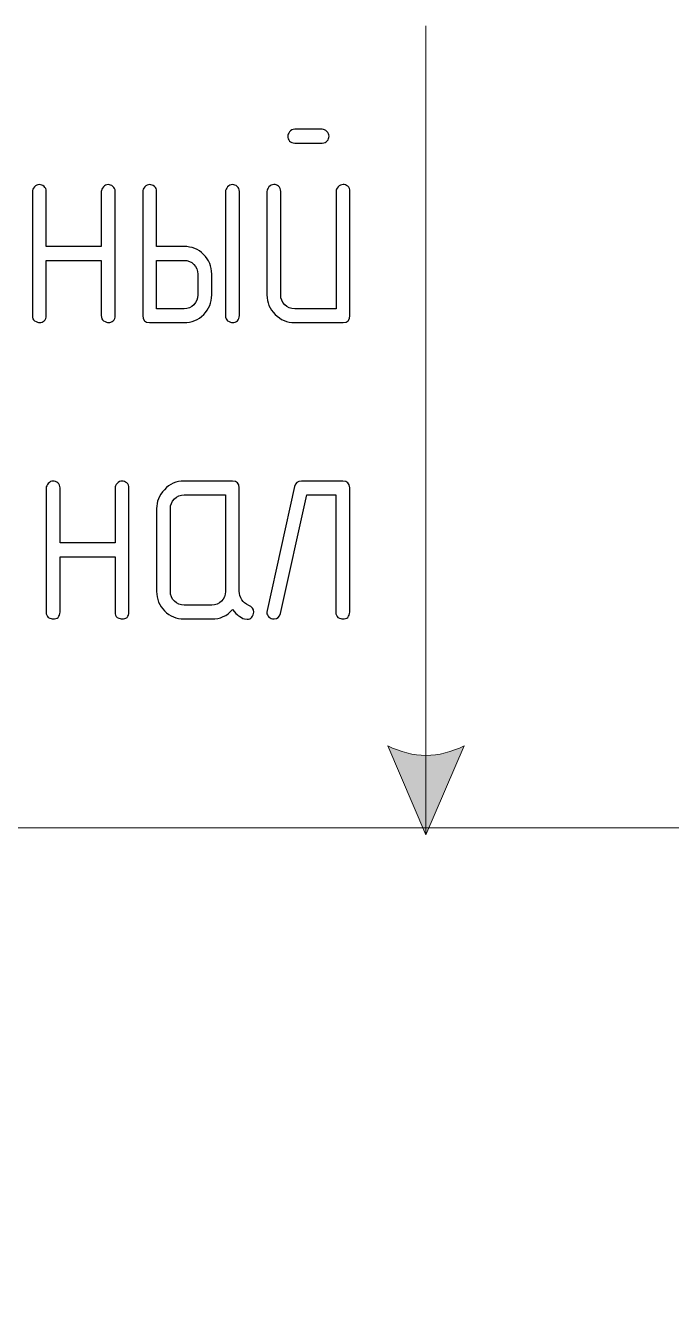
# Model space of a CAD drawing. Header units: millimetres. Extents: x -200 to 200, y -144 to 143.
# Drawn here: x -25.18 to -12.28, y 16.67 to 42.32 of the extents above; entities that cross this region are included whole.
import ezdxf

# ---------------------------------------------------------------- set-up
doc = ezdxf.new("R2010")
doc.units = ezdxf.units.MM
doc.header["$MEASUREMENT"] = 0
doc.layers.add('BLACK', color=7, linetype='Continuous')

msp = doc.modelspace()

# ---------------------------------------------------------------- hatches: boundary and pattern name
at = {"layer": 'BLACK', "true_color": 0x2b2a29}
h = msp.add_hatch(color=250, dxfattribs=at)
edge = h.paths.add_edge_path()
edge.add_spline(control_points=[(-17.1774, 26.1607), (-17.1774, 26.1607), (-16.4154, 27.9387), (-16.4154, 27.9387), (-16.9234, 27.6847), (-17.4314, 27.6846), (-17.9394, 27.9386), (-17.9394, 27.9386), (-17.1774, 26.1607), (-17.1774, 26.1607)], knot_values=[0, 0, 0, 0, 0.3333333, 0.3333333, 0.3333333, 0.6666667, 0.6666667, 0.6666667, 1, 1, 1, 1], degree=3, periodic=1)

# ---------------------------------------------------------------- linework, layer by layer
at = {"layer": 'BLACK', "color": 250, "lineweight": 20}
msp.add_lwpolyline([(-39.8769, -34.0505), (5.5219, -34.0505), (5.5219, 26.2989), (-39.8769, 26.2989), (-39.8769, -34.0505)], close=True, dxfattribs=at)
msp.add_open_spline([(-17.1775, 42.3196), (-17.1775, 42.3196), (-17.1774, 26.1607), (-17.1774, 26.1607)], degree=3, dxfattribs=at)
at = {"layer": 'BLACK', "color": 250}
for points, knots in [([(-19.2526, 39.9757), (-19.2526, 39.9757), (-19.8002, 39.9757), (-19.8002, 39.9757), (-19.8425, 39.9757), (-19.8764, 39.9889), (-19.9027, 40.0143), (-19.9262, 40.0444), (-19.9384, 40.0773), (-19.9384, 40.114), (-19.9384, 40.1347), (-19.9271, 40.162), (-19.9036, 40.1986), (-19.8811, 40.2344), (-19.8462, 40.2523), (-19.8002, 40.2523), (-19.8002, 40.2523), (-19.2526, 40.2523), (-19.2526, 40.2523), (-19.2197, 40.2523), (-19.1877, 40.2372), (-19.1586, 40.2081), (-19.1294, 40.1789), (-19.1144, 40.1469), (-19.1144, 40.114), (-19.1144, 40.0811), (-19.1266, 40.0491), (-19.1501, 40.0199), (-19.1746, 39.9907), (-19.2084, 39.9757), (-19.2526, 39.9757)], [0, 0, 0, 0, 0.1, 0.1, 0.1, 0.2, 0.2, 0.2, 0.3, 0.3, 0.3, 0.4, 0.4, 0.4, 0.5, 0.5, 0.5, 0.6, 0.6, 0.6, 0.7, 0.7, 0.7, 0.8, 0.8, 0.8, 0.9, 0.9, 0.9, 1, 1, 1, 1]), ([(-23.6647, 37.9098), (-23.6647, 37.9098), (-23.6647, 39.0086), (-23.6647, 39.0086), (-23.6647, 39.0378), (-23.6506, 39.0679), (-23.6233, 39.0989), (-23.5951, 39.13), (-23.5631, 39.146), (-23.5264, 39.146), (-23.4935, 39.146), (-23.4615, 39.1337), (-23.4323, 39.1102), (-23.4032, 39.0867), (-23.3881, 39.0519), (-23.3881, 39.0086), (-23.3881, 39.0086), (-23.3881, 36.5288), (-23.3881, 36.5288), (-23.3881, 36.4856), (-23.4013, 36.4498), (-23.4267, 36.4244), (-23.453, 36.4028), (-23.486, 36.3915), (-23.5264, 36.3915), (-23.5433, 36.3915), (-23.5753, 36.4028), (-23.6233, 36.4244), (-23.6506, 36.447), (-23.6647, 36.4818), (-23.6647, 36.5298), (-23.6647, 36.5298), (-23.6647, 37.6333), (-23.6647, 37.6333), (-23.6647, 37.6333), (-24.7653, 37.6333), (-24.7653, 37.6333), (-24.7653, 37.6333), (-24.7653, 36.5298), (-24.7653, 36.5298), (-24.7653, 36.4856), (-24.7785, 36.4508), (-24.8039, 36.4244), (-24.8303, 36.4028), (-24.8632, 36.3915), (-24.9036, 36.3915), (-24.9206, 36.3915), (-24.9526, 36.4028), (-25.0005, 36.4244), (-25.0278, 36.447), (-25.0419, 36.4818), (-25.0419, 36.5288), (-25.0419, 36.5288), (-25.0419, 39.0086), (-25.0419, 39.0086), (-25.0419, 39.0378), (-25.0278, 39.0679), (-25.0005, 39.0989), (-24.9723, 39.13), (-24.9403, 39.146), (-24.9036, 39.146), (-24.8707, 39.146), (-24.8387, 39.1337), (-24.8096, 39.1102), (-24.7804, 39.0867), (-24.7653, 39.0528), (-24.7653, 39.0086), (-24.7653, 39.0086), (-24.7653, 37.9098), (-24.7653, 37.9098), (-24.7653, 37.9098), (-23.6647, 37.9098), (-23.6647, 37.9098)], [0, 0, 0, 0, 0.0416667, 0.0416667, 0.0416667, 0.0833333, 0.0833333, 0.0833333, 0.125, 0.125, 0.125, 0.1666667, 0.1666667, 0.1666667, 0.2083333, 0.2083333, 0.2083333, 0.25, 0.25, 0.25, 0.2916667, 0.2916667, 0.2916667, 0.3333333, 0.3333333, 0.3333333, 0.375, 0.375, 0.375, 0.4166667, 0.4166667, 0.4166667, 0.4583333, 0.4583333, 0.4583333, 0.5, 0.5, 0.5, 0.5416667, 0.5416667, 0.5416667, 0.5833333, 0.5833333, 0.5833333, 0.625, 0.625, 0.625, 0.6666667, 0.6666667, 0.6666667, 0.7083333, 0.7083333, 0.7083333, 0.75, 0.75, 0.75, 0.7916667, 0.7916667, 0.7916667, 0.8333333, 0.8333333, 0.8333333, 0.875, 0.875, 0.875, 0.9166667, 0.9166667, 0.9166667, 0.9583333, 0.9583333, 0.9583333, 1, 1, 1, 1]), ([(-22.5602, 37.9098), (-22.5602, 37.9098), (-22.0099, 37.9098), (-22.0099, 37.9098), (-21.8575, 37.9098), (-21.7277, 37.8572), (-21.6205, 37.7509), (-21.5132, 37.6455), (-21.4596, 37.5138), (-21.4596, 37.3576), (-21.4596, 37.3576), (-21.4596, 36.9437), (-21.4596, 36.9437), (-21.4596, 36.7894), (-21.5132, 36.6587), (-21.6195, 36.5514), (-21.7258, 36.4451), (-21.8566, 36.3915), (-22.0109, 36.3915), (-22.0109, 36.3915), (-22.6995, 36.3915), (-22.6995, 36.3915), (-22.7907, 36.3915), (-22.8368, 36.4376), (-22.8368, 36.5288), (-22.8368, 36.5288), (-22.8368, 39.0086), (-22.8368, 39.0086), (-22.8368, 39.0378), (-22.8227, 39.0679), (-22.7954, 39.0989), (-22.7672, 39.13), (-22.7352, 39.146), (-22.6985, 39.146), (-22.6656, 39.146), (-22.6336, 39.1337), (-22.6045, 39.1102), (-22.5753, 39.0867), (-22.5602, 39.0528), (-22.5602, 39.0086), (-22.5602, 39.0086), (-22.5602, 37.9098), (-22.5602, 37.9098)], [0, 0, 0, 0, 0.0714286, 0.0714286, 0.0714286, 0.1428571, 0.1428571, 0.1428571, 0.2142857, 0.2142857, 0.2142857, 0.2857143, 0.2857143, 0.2857143, 0.3571429, 0.3571429, 0.3571429, 0.4285714, 0.4285714, 0.4285714, 0.5, 0.5, 0.5, 0.5714286, 0.5714286, 0.5714286, 0.6428571, 0.6428571, 0.6428571, 0.7142857, 0.7142857, 0.7142857, 0.7857143, 0.7857143, 0.7857143, 0.8571429, 0.8571429, 0.8571429, 0.9285714, 0.9285714, 0.9285714, 1, 1, 1, 1]), ([(-20.9064, 36.5288), (-20.9064, 36.4856), (-20.9196, 36.4498), (-20.945, 36.4244), (-20.9714, 36.4028), (-21.0043, 36.3915), (-21.0447, 36.3915), (-21.0617, 36.3915), (-21.0936, 36.4028), (-21.1416, 36.4244), (-21.1689, 36.447), (-21.183, 36.4818), (-21.183, 36.5288), (-21.183, 36.5288), (-21.183, 39.0086), (-21.183, 39.0086), (-21.183, 39.0378), (-21.1689, 39.0679), (-21.1416, 39.0989), (-21.1134, 39.13), (-21.0814, 39.146), (-21.0447, 39.146), (-21.0118, 39.146), (-20.9798, 39.1337), (-20.9507, 39.1102), (-20.9215, 39.0867), (-20.9064, 39.0519), (-20.9064, 39.0086), (-20.9064, 39.0086), (-20.9064, 36.5288), (-20.9064, 36.5288)], [0, 0, 0, 0, 0.1, 0.1, 0.1, 0.2, 0.2, 0.2, 0.3, 0.3, 0.3, 0.4, 0.4, 0.4, 0.5, 0.5, 0.5, 0.6, 0.6, 0.6, 0.7, 0.7, 0.7, 0.8, 0.8, 0.8, 0.9, 0.9, 0.9, 1, 1, 1, 1]), ([(-18.6967, 36.5298), (-18.6967, 36.4376), (-18.7428, 36.3915), (-18.835, 36.3915), (-18.835, 36.3915), (-19.8002, 36.3915), (-19.8002, 36.3915), (-19.9535, 36.3915), (-20.0843, 36.4461), (-20.1934, 36.5542), (-20.3016, 36.6624), (-20.3561, 36.7923), (-20.3561, 36.9428), (-20.3561, 36.9428), (-20.3561, 39.0096), (-20.3561, 39.0096), (-20.3561, 39.0397), (-20.342, 39.0698), (-20.3147, 39.1008), (-20.2865, 39.1319), (-20.2545, 39.1478), (-20.2178, 39.1478), (-20.1849, 39.1478), (-20.1529, 39.1356), (-20.1238, 39.1121), (-20.0946, 39.0876), (-20.0795, 39.0538), (-20.0795, 39.0096), (-20.0795, 39.0096), (-20.0795, 36.9437), (-20.0795, 36.9437), (-20.0795, 36.8666), (-20.0532, 36.8017), (-19.9996, 36.748), (-19.946, 36.6944), (-19.8792, 36.6681), (-19.8002, 36.6681), (-19.8002, 36.6681), (-18.9732, 36.6681), (-18.9732, 36.6681), (-18.9732, 36.6681), (-18.9732, 39.0096), (-18.9732, 39.0096), (-18.9732, 39.0397), (-18.9591, 39.0698), (-18.9319, 39.1008), (-18.9036, 39.1319), (-18.8716, 39.1478), (-18.835, 39.1478), (-18.802, 39.1478), (-18.77, 39.1356), (-18.7409, 39.1121), (-18.7117, 39.0876), (-18.6967, 39.0538), (-18.6967, 39.0096), (-18.6967, 39.0096), (-18.6967, 36.5298), (-18.6967, 36.5298)], [0, 0, 0, 0, 0.0526316, 0.0526316, 0.0526316, 0.1052632, 0.1052632, 0.1052632, 0.1578947, 0.1578947, 0.1578947, 0.2105263, 0.2105263, 0.2105263, 0.2631579, 0.2631579, 0.2631579, 0.3157895, 0.3157895, 0.3157895, 0.3684211, 0.3684211, 0.3684211, 0.4210526, 0.4210526, 0.4210526, 0.4736842, 0.4736842, 0.4736842, 0.5263158, 0.5263158, 0.5263158, 0.5789474, 0.5789474, 0.5789474, 0.6315789, 0.6315789, 0.6315789, 0.6842105, 0.6842105, 0.6842105, 0.7368421, 0.7368421, 0.7368421, 0.7894737, 0.7894737, 0.7894737, 0.8421053, 0.8421053, 0.8421053, 0.8947368, 0.8947368, 0.8947368, 0.9473684, 0.9473684, 0.9473684, 1, 1, 1, 1]), ([(-22.5602, 37.6333), (-22.5602, 37.6333), (-22.5602, 36.6681), (-22.5602, 36.6681), (-22.5602, 36.6681), (-22.0109, 36.6681), (-22.0109, 36.6681), (-21.9337, 36.6681), (-21.8688, 36.6944), (-21.8161, 36.748), (-21.7625, 36.8017), (-21.7362, 36.8666), (-21.7362, 36.9437), (-21.7362, 36.9437), (-21.7362, 37.3576), (-21.7362, 37.3576), (-21.7362, 37.4348), (-21.7625, 37.4997), (-21.8161, 37.5533), (-21.8688, 37.6069), (-21.9337, 37.6333), (-22.0109, 37.6333), (-22.0109, 37.6333), (-22.5602, 37.6333), (-22.5602, 37.6333)], [0, 0, 0, 0, 0.125, 0.125, 0.125, 0.25, 0.25, 0.25, 0.375, 0.375, 0.375, 0.5, 0.5, 0.5, 0.625, 0.625, 0.625, 0.75, 0.75, 0.75, 0.875, 0.875, 0.875, 1, 1, 1, 1]), ([(-23.3891, 31.9897), (-23.3891, 31.9897), (-23.3891, 33.0885), (-23.3891, 33.0885), (-23.3891, 33.1177), (-23.375, 33.1478), (-23.3477, 33.1788), (-23.3195, 33.2099), (-23.2875, 33.2259), (-23.2508, 33.2259), (-23.2179, 33.2259), (-23.1859, 33.2136), (-23.1567, 33.1901), (-23.1276, 33.1666), (-23.1125, 33.1318), (-23.1125, 33.0885), (-23.1125, 33.0885), (-23.1125, 30.6087), (-23.1125, 30.6087), (-23.1125, 30.5655), (-23.1257, 30.5297), (-23.1511, 30.5043), (-23.1774, 30.4827), (-23.2104, 30.4714), (-23.2508, 30.4714), (-23.2677, 30.4714), (-23.2997, 30.4827), (-23.3477, 30.5043), (-23.375, 30.5269), (-23.3891, 30.5617), (-23.3891, 30.6097), (-23.3891, 30.6097), (-23.3891, 31.7132), (-23.3891, 31.7132), (-23.3891, 31.7132), (-24.4897, 31.7132), (-24.4897, 31.7132), (-24.4897, 31.7132), (-24.4897, 30.6097), (-24.4897, 30.6097), (-24.4897, 30.5655), (-24.5029, 30.5307), (-24.5283, 30.5043), (-24.5547, 30.4827), (-24.5876, 30.4714), (-24.628, 30.4714), (-24.645, 30.4714), (-24.677, 30.4827), (-24.7249, 30.5043), (-24.7522, 30.5269), (-24.7663, 30.5617), (-24.7663, 30.6087), (-24.7663, 30.6087), (-24.7663, 33.0885), (-24.7663, 33.0885), (-24.7663, 33.1177), (-24.7522, 33.1478), (-24.7249, 33.1788), (-24.6967, 33.2099), (-24.6647, 33.2259), (-24.628, 33.2259), (-24.5951, 33.2259), (-24.5631, 33.2136), (-24.534, 33.1901), (-24.5048, 33.1666), (-24.4897, 33.1327), (-24.4897, 33.0885), (-24.4897, 33.0885), (-24.4897, 31.9897), (-24.4897, 31.9897), (-24.4897, 31.9897), (-23.3891, 31.9897), (-23.3891, 31.9897)], [0, 0, 0, 0, 0.0416667, 0.0416667, 0.0416667, 0.0833333, 0.0833333, 0.0833333, 0.125, 0.125, 0.125, 0.1666667, 0.1666667, 0.1666667, 0.2083333, 0.2083333, 0.2083333, 0.25, 0.25, 0.25, 0.2916667, 0.2916667, 0.2916667, 0.3333333, 0.3333333, 0.3333333, 0.375, 0.375, 0.375, 0.4166667, 0.4166667, 0.4166667, 0.4583333, 0.4583333, 0.4583333, 0.5, 0.5, 0.5, 0.5416667, 0.5416667, 0.5416667, 0.5833333, 0.5833333, 0.5833333, 0.625, 0.625, 0.625, 0.6666667, 0.6666667, 0.6666667, 0.7083333, 0.7083333, 0.7083333, 0.75, 0.75, 0.75, 0.7916667, 0.7916667, 0.7916667, 0.8333333, 0.8333333, 0.8333333, 0.875, 0.875, 0.875, 0.9166667, 0.9166667, 0.9166667, 0.9583333, 0.9583333, 0.9583333, 1, 1, 1, 1]), ([(-20.7202, 30.7386), (-20.6544, 30.716), (-20.6205, 30.6727), (-20.6205, 30.6087), (-20.6205, 30.5683), (-20.6337, 30.5344), (-20.66, 30.5071), (-20.6816, 30.4799), (-20.7127, 30.4658), (-20.7531, 30.4658), (-20.7531, 30.4658), (-20.803, 30.4714), (-20.803, 30.4714), (-20.8434, 30.4827), (-20.8877, 30.5081), (-20.9356, 30.5495), (-20.9516, 30.5589), (-20.9883, 30.5946), (-21.0457, 30.6577), (-21.1539, 30.5335), (-21.2922, 30.4714), (-21.4587, 30.4714), (-21.4587, 30.4714), (-22.01, 30.4714), (-22.01, 30.4714), (-22.1642, 30.4714), (-22.295, 30.525), (-22.4013, 30.6313), (-22.5076, 30.7376), (-22.5612, 30.8684), (-22.5612, 31.0227), (-22.5612, 31.0227), (-22.5612, 32.6746), (-22.5612, 32.6746), (-22.5612, 32.8129), (-22.5085, 32.9389), (-22.4041, 33.0537), (-22.2997, 33.1685), (-22.168, 33.2259), (-22.01, 33.2259), (-22.01, 33.2259), (-21.0457, 33.2259), (-21.0457, 33.2259), (-20.9535, 33.2259), (-20.9074, 33.1798), (-20.9074, 33.0885), (-20.9074, 33.0885), (-20.9074, 31.0246), (-20.9074, 31.0246), (-20.9074, 30.969), (-20.8905, 30.9117), (-20.8576, 30.8515), (-20.8303, 30.8091), (-20.7842, 30.7715), (-20.7202, 30.7386)], [0, 0, 0, 0, 0.0555556, 0.0555556, 0.0555556, 0.1111111, 0.1111111, 0.1111111, 0.1666667, 0.1666667, 0.1666667, 0.2222222, 0.2222222, 0.2222222, 0.2777778, 0.2777778, 0.2777778, 0.3333333, 0.3333333, 0.3333333, 0.3888889, 0.3888889, 0.3888889, 0.4444444, 0.4444444, 0.4444444, 0.5, 0.5, 0.5, 0.5555556, 0.5555556, 0.5555556, 0.6111111, 0.6111111, 0.6111111, 0.6666667, 0.6666667, 0.6666667, 0.7222222, 0.7222222, 0.7222222, 0.7777778, 0.7777778, 0.7777778, 0.8333333, 0.8333333, 0.8333333, 0.8888889, 0.8888889, 0.8888889, 0.9444444, 0.9444444, 0.9444444, 1, 1, 1, 1]), ([(-18.7023, 30.6087), (-18.7023, 30.5655), (-18.7155, 30.5297), (-18.7409, 30.5043), (-18.7672, 30.4827), (-18.8002, 30.4714), (-18.8406, 30.4714), (-18.8575, 30.4714), (-18.8895, 30.4827), (-18.9375, 30.5043), (-18.9648, 30.5269), (-18.9789, 30.5617), (-18.9789, 30.6087), (-18.9789, 30.6087), (-18.9789, 32.9493), (-18.9789, 32.9493), (-18.9789, 32.9493), (-19.5574, 32.9493), (-19.5574, 32.9493), (-19.5574, 32.9493), (-20.0843, 30.5786), (-20.0843, 30.5786), (-20.1012, 30.5071), (-20.1435, 30.4714), (-20.2141, 30.4714), (-20.2526, 30.4714), (-20.2856, 30.4836), (-20.3147, 30.509), (-20.343, 30.5335), (-20.3571, 30.5664), (-20.3571, 30.6059), (-20.3571, 30.6059), (-20.3542, 30.6398), (-20.3542, 30.6398), (-20.3542, 30.6398), (-19.803, 33.1186), (-19.803, 33.1186), (-19.786, 33.1901), (-19.7409, 33.2259), (-19.6675, 33.2259), (-19.6675, 33.2259), (-18.8406, 33.2259), (-18.8406, 33.2259), (-18.7484, 33.2259), (-18.7023, 33.1798), (-18.7023, 33.0885), (-18.7023, 33.0885), (-18.7023, 30.6087), (-18.7023, 30.6087)], [0, 0, 0, 0, 0.0625, 0.0625, 0.0625, 0.125, 0.125, 0.125, 0.1875, 0.1875, 0.1875, 0.25, 0.25, 0.25, 0.3125, 0.3125, 0.3125, 0.375, 0.375, 0.375, 0.4375, 0.4375, 0.4375, 0.5, 0.5, 0.5, 0.5625, 0.5625, 0.5625, 0.625, 0.625, 0.625, 0.6875, 0.6875, 0.6875, 0.75, 0.75, 0.75, 0.8125, 0.8125, 0.8125, 0.875, 0.875, 0.875, 0.9375, 0.9375, 0.9375, 1, 1, 1, 1]), ([(-21.184, 31.0236), (-21.184, 31.0236), (-21.184, 32.9493), (-21.184, 32.9493), (-21.184, 32.9493), (-22.009, 32.9493), (-22.009, 32.9493), (-22.0862, 32.9493), (-22.152, 32.923), (-22.2047, 32.8693), (-22.2583, 32.8166), (-22.2846, 32.7508), (-22.2846, 32.6746), (-22.2846, 32.6746), (-22.2846, 31.0236), (-22.2846, 31.0236), (-22.2846, 30.9465), (-22.2583, 30.8806), (-22.2047, 30.8279), (-22.152, 30.7743), (-22.0862, 30.748), (-22.009, 30.748), (-22.009, 30.748), (-21.4587, 30.748), (-21.4587, 30.748), (-21.3825, 30.748), (-21.3166, 30.7743), (-21.264, 30.8279), (-21.2103, 30.8806), (-21.184, 30.9465), (-21.184, 31.0236)], [0, 0, 0, 0, 0.1, 0.1, 0.1, 0.2, 0.2, 0.2, 0.3, 0.3, 0.3, 0.4, 0.4, 0.4, 0.5, 0.5, 0.5, 0.6, 0.6, 0.6, 0.7, 0.7, 0.7, 0.8, 0.8, 0.8, 0.9, 0.9, 0.9, 1, 1, 1, 1])]:
    msp.add_open_spline(points, degree=3, knots=knots, dxfattribs=at)
at = {"layer": 'BLACK', "color": 250, "lineweight": 20}
msp.add_open_spline([(-17.1774, 26.1607), (-17.1774, 26.1607), (-16.4154, 27.9387), (-16.4154, 27.9387), (-16.9234, 27.6847), (-17.4314, 27.6846), (-17.9394, 27.9386), (-17.9394, 27.9386), (-17.1774, 26.1607), (-17.1774, 26.1607)], degree=3, knots=[0, 0, 0, 0, 0.3333333, 0.3333333, 0.3333333, 0.6666667, 0.6666667, 0.6666667, 1, 1, 1, 1], dxfattribs=at)

doc.saveas('drawing.dxf')
